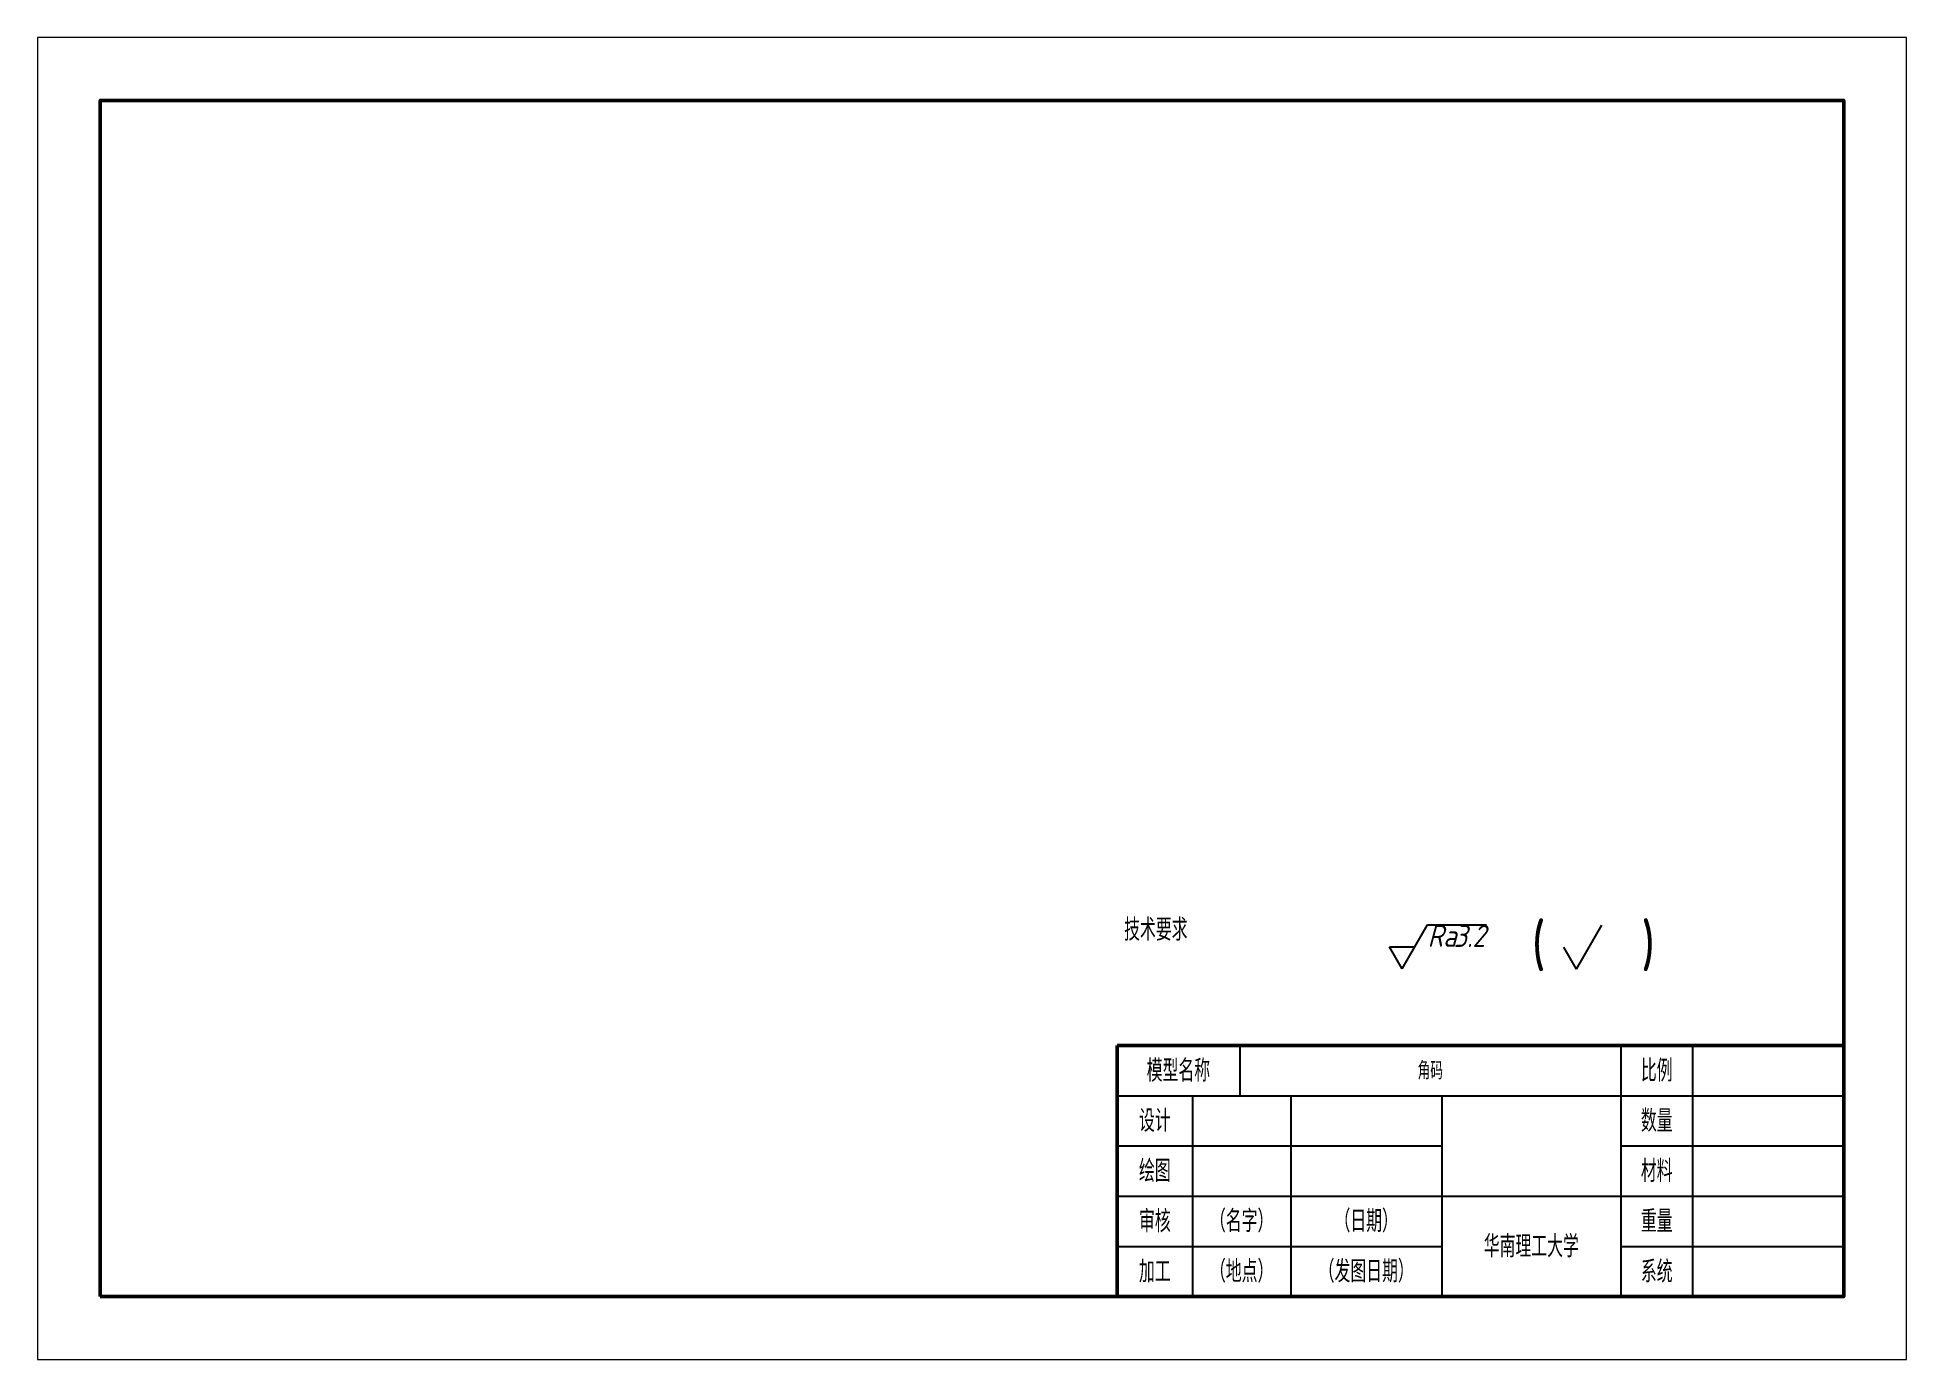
# Paper-space layout '布局1' of a CAD drawing. Header units: millimetres. Extents: x -143 to 154, y -14 to 196.
# The model-space entities are those that its viewports show. They can reach past a viewport. Long polylines and large blocks are cut down to what shows.
import ezdxf

# ---------------------------------------------------------------- set-up
doc = ezdxf.new("R2010")
doc.units = ezdxf.units.MM
doc.header["$LTSCALE"] = 0.25
for name, color, linetype, lineweight in [('尺寸线', 4, 'Continuous', 25), ('文字', 3, 'Continuous', 25), ('粗实线', 7, 'Continuous', 50), ('细实线', 7, 'Continuous', 25)]:
    doc.layers.add(name, color=color, linetype=linetype, lineweight=lineweight)
doc.styles.add('数字', font='gbeitc.shx', dxfattribs={"height": 2.5, "bigfont": 'gbcbig.shx'})
doc.styles.add('汉字', font='gbenor.shx', dxfattribs={"height": 3.5, "bigfont": 'gbcbig.shx'})

# ---------------------------------------------------------------- blocks, each defined once
blk = doc.blocks.new('粗糙度')
for p, q in [((0, 0), (4.04, 7)), ((4.04, 7), (13.39, 7)), ((-2.02, 3.5), (2.02, 3.5)), ((0, 0), (-2.02, 3.5))]:
    blk.add_line(p, q)
at = {"insert": (4.04, 7), "char_height": 3.5, "attachment_point": 1, "style": '数字'}
blk.add_mtext_dynamic_manual_height_columns('Ra', width=10.338, gutter_width=17.5, heights=[0], dxfattribs=at)
at = {"style": '数字'}
blk.add_attdef('3.2', (8.19, 3.48), '', height=3.5, dxfattribs=at)
blk = doc.blocks.new('*T5')
at = {"layer": '文字', "color": 0, "linetype": 'ByBlock', "lineweight": -2, "transparency": 16777216}
for p, q in [((0, 0), (115.45, 0)), ((0, 0), (0, -39.87)), ((19.49, 0), (19.49, -7.97)), ((80.05, 0), (80.05, -39.87)), ((91.45, 0), (91.45, -39.87)), ((115.45, 0), (115.45, -39.87)), ((0, -7.97), (115.45, -7.97)), ((12, -7.97), (12, -39.87)), ((27.59, -7.97), (27.59, -39.87)), ((51.59, -7.97), (51.59, -39.87)), ((0, -15.93), (51.59, -15.93)), ((80.05, -15.93), (115.45, -15.93)), ((0, -23.89), (115.45, -23.89)), ((0, -31.91), (51.59, -31.91)), ((80.05, -31.91), (115.45, -31.91)), ((0, -39.87), (115.45, -39.87))]:
    blk.add_line(p, q, dxfattribs=at)
at = {"layer": '文字', "color": 0, "transparency": 16777216, "attachment_point": 5, "style": '汉字'}
for s, insert, char_height, width in [('模型名称', (9.75, -3.98), 3.5, 17.0915), ('角码', (49.77, -3.98), 2.8, 58.1606), ('比例', (85.75, -3.98), 3.5, 8.9944), ('设计', (6, -11.95), 3.5, 9.6), ('数量', (85.75, -11.95), 3.5, 8.9944), ('绘图', (6, -19.91), 3.5, 9.6), ('材料', (85.75, -19.91), 3.5, 8.9944), ('审核', (6, -27.9), 3.5, 9.6), ('（名字）', (19.8, -27.9), 3.5, 13.1947), ('（日期）', (39.59, -27.9), 3.5, 21.6), ('重量', (85.75, -27.9), 3.5, 8.9944), ('华南理工大学', (65.82, -31.88), 3.5, 26.0574), ('加工', (6, -35.89), 3.5, 9.6), ('（地点）', (19.8, -35.89), 3.5, 13.1947), ('（发图日期）', (39.59, -35.89), 3.5, 21.6), ('系统', (85.75, -35.89), 3.5, 8.9944)]:
    blk.add_mtext(s, dxfattribs=dict(at, insert=insert, char_height=char_height, width=width))

msp = doc.modelspace()

# ---------------------------------------------------------------- linework, layer by layer
at = {"layer": '尺寸线'}
for q in [(248.59, 69), (242.53, 65.5)]:
    msp.add_line((244.55, 62), q, dxfattribs=at)
at = {"layer": '粗实线'}
for p, q in [((171.55, 10), (171.55, 49.87)), ((171.55, 49.87), (287, 49.87))]:
    msp.add_line(p, q, dxfattribs=at)
msp.add_lwpolyline([(10, 10), (287, 10), (287, 200), (10, 200)], close=True, dxfattribs=at)
at = {"layer": '细实线'}
for p, q in [((191.04, 49.87), (191.04, 41.9)), ((251.61, 49.87), (251.61, 10)), ((263, 49.87), (263, 10)), ((171.55, 41.9), (287, 41.9)), ((183.55, 41.9), (183.55, 10)), ((199.15, 41.9), (199.15, 10)), ((223.15, 41.9), (223.15, 10)), ((171.55, 33.94), (223.15, 33.94)), ((251.61, 33.94), (287, 33.94)), ((171.55, 25.98), (287, 25.98)), ((171.55, 17.96), (223.15, 17.96)), ((251.61, 17.96), (287, 17.96))]:
    msp.add_line(p, q, dxfattribs=at)

# ---------------------------------------------------------------- block references
msp.add_blockref('*T5', (171.55, 49.87))
at = {"layer": '尺寸线'}
msp.add_blockref('粗糙度', (216.85, 62.06), dxfattribs=at).add_auto_attribs({'3.2': '3.2'})

# ---------------------------------------------------------------- texts
at = {"layer": '尺寸线', "insert": (237.42, 69.38), "char_height": 7, "attachment_point": 1, "style": '汉字'}
msp.add_mtext_dynamic_manual_height_columns('(    )', width=21.2932, gutter_width=25, heights=[0], dxfattribs=at)
at = {"layer": '文字', "insert": (172.67, 70.03), "char_height": 5, "attachment_point": 1, "style": '汉字'}
msp.add_mtext_dynamic_manual_height_columns('{\\H0.7x;技术要求}', width=53.5452, gutter_width=25, heights=[0], dxfattribs=at)

psp = doc.layouts.new('布局1')

# ---------------------------------------------------------------- viewports
at = {"layer": '尺寸线'}
psp.add_viewport(center=(5.46, 91.41), size=(297, 209.9979), view_center_point=(148.5, 105), view_height=209.9979, dxfattribs=at)

doc.saveas('drawing.dxf')
